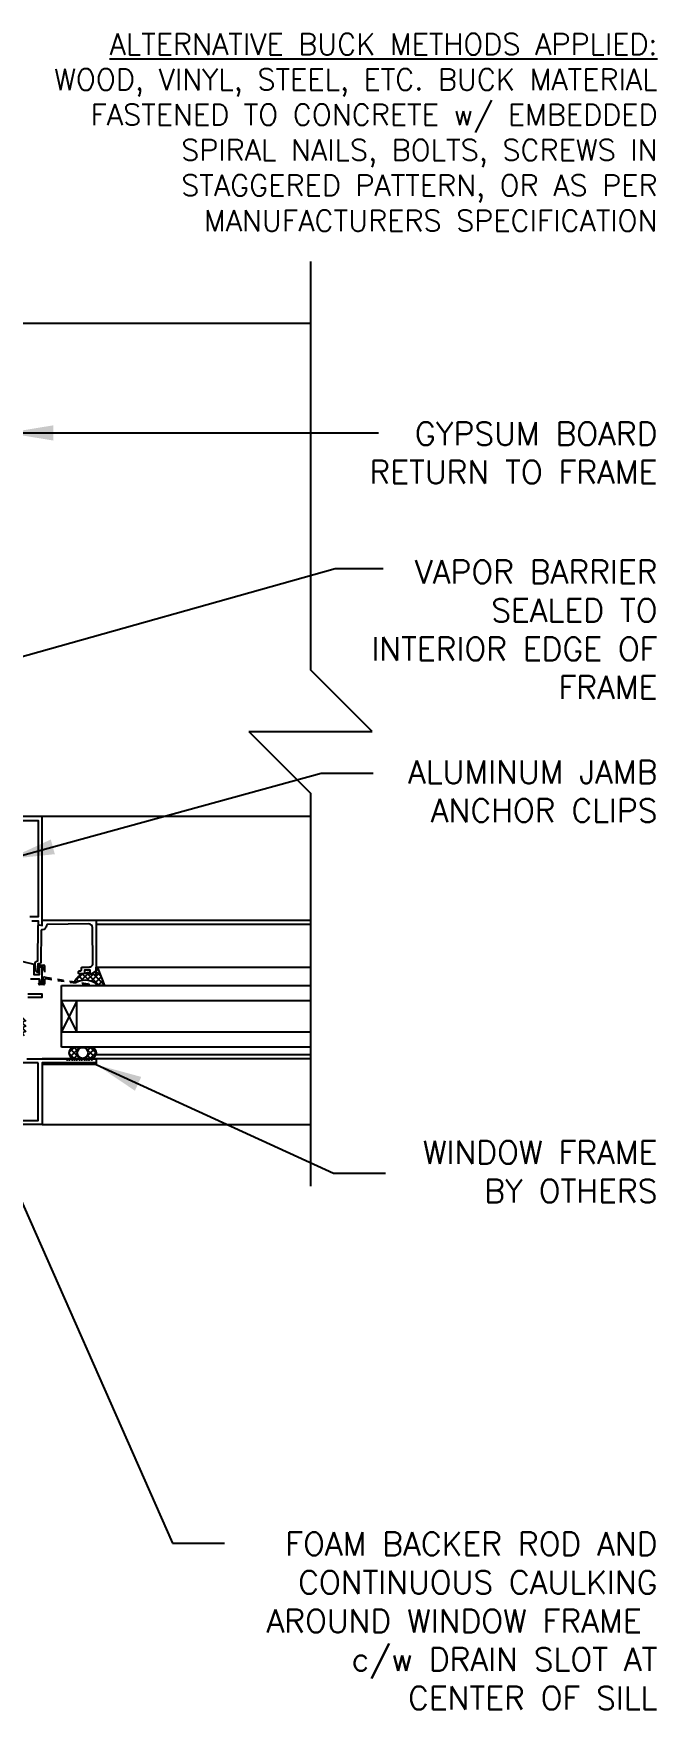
# Model space of a CAD drawing. Header units: inches. Extents: x 2883.8 to 2914.4, y 405.8 to 450.2.
# Drawn here: x 2902.54 to 2912.67, y 423.01 to 450.21 of the extents above; entities that cross this region are included whole.
import ezdxf

# ---------------------------------------------------------------- set-up
doc = ezdxf.new("R2010")
doc.units = ezdxf.units.IN
doc.header["$LTSCALE"] = 0.5
doc.header["$MEASUREMENT"] = 0
doc.linetypes.add('HIDDEN2', pattern=[0.1875, 0.125, -0.0625])
for name, color, linetype in [('HATCH', 12, 'CONTINUOUS'), ('LINE18', 9, 'CONTINUOUS'), ('line25', 2, 'CONTINUOUS'), ('LINE9', 9, 'CONTINUOUS'), ('TEXT', 4, 'CONTINUOUS')]:
    doc.layers.add(name, color=color, linetype=linetype)
doc.styles.add('DIM', font='romans.shx', dxfattribs={"width": 0.7})
doc.styles.get("Standard").update_dxf_attribs({"font": 'romans.shx'})
doc.dimstyles.new('ext_12', dxfattribs={"dimscale": 12, "dimtxt": 0.09375, "dimasz": 0.09375, "dimexe": 0.09375, "dimexo": 0.0625, "dimgap": 0.0625, "dimtad": 1, "dimdec": 1, "dimzin": 3, "dimdsep": 46, "dimlunit": 4, "dimtxsty": 'DIM', "dimcen": 0.09, "dimdle": 0.09375, "dimclrt": 4, "dimadec": 0, "dimazin": 0, "dimtfac": 1, "dimtdec": 1, "dimtmove": 2, "dimatfit": 3, "dimfxl": 0, "dimfrac": 2, "dimtolj": 1, "dimtzin": 0, "dimarcsym": 0})

msp = doc.modelspace()

# ---------------------------------------------------------------- hatches: boundary and pattern name
at = {"layer": 'HATCH'}
h = msp.add_hatch(dxfattribs=at)
h.set_pattern_fill('ANSI37', color=256, scale=0.5, angle=90, style=0)
h.set_pattern_definition([(135, (3423.67642, -2286.884), (-0.0441941738, -0.0441941738), []), (225, (3423.67642, -2286.884), (0.0441941738, -0.0441941738), [])])
h.paths.add_polyline_path([(2903.2178516, 433.7590756), (2903.4647818, 433.7590756, -0.9731191936), (2903.4699578, 433.5691469), (2903.2179048, 433.5690059, -1.0002797932)])
h.paths.add_polyline_path([(2903.3413167, 433.5765058, 1), (2903.3413167, 433.7515756, 1)], flags=16)
h.paths.add_polyline_path([(2903.5592841, 434.9299053), (2903.5592841, 435.0547992, -0.3927408575), (2903.5850059, 435.0353346), (2903.6959836, 434.7590756), (2903.5914137, 434.7590756, 0.3145636001), (2903.2481354, 434.8129484), (2903.2216232, 434.8169839), (2903.2216232, 434.8434531, -0.1494430698), (2903.340687, 434.9459384), (2903.3412841, 434.9459384, 0.1929134894), (2903.3620015, 434.9542407, -0.0892264714), (2903.4560545, 434.9685392), (2903.4593837, 434.9496585, 0.3152987889), (2903.4619794, 434.9470627)])
h.paths.add_polyline_path([(2902.180428, 434.2921634, 0.7725978076), (2902.1657476, 434.3172062, -0.343148792), (2902.1543716, 434.3218304), (2902.1450366, 434.337999, -0.1316524976), (2902.1439648, 434.341999), (2902.1439648, 434.3608554, -0.4142135624), (2902.1519648, 434.3688554), (2902.3409648, 434.3688554, -0.4142135624), (2902.3489648, 434.3608554), (2902.3489648, 434.341999, -0.1316524976), (2902.3478931, 434.337999), (2902.3385581, 434.3218304, -0.343148792), (2902.3271821, 434.3172062, 0.7725978076), (2902.3125017, 434.2921634), (2902.4199045, 434.1847607), (2902.4199045, 433.978251), (2902.3125017, 433.8708483, 0.7725978076), (2902.3271821, 433.8458054, -0.343148792), (2902.3385581, 433.8411813), (2902.3478931, 433.8250127, -0.1316524976), (2902.3489648, 433.8210127), (2902.3489648, 433.8021563, -0.4142135624), (2902.3409648, 433.7941563), (2902.1519648, 433.7941563, -0.4142135624), (2902.1439648, 433.8021563), (2902.1439648, 433.8210127, -0.1316524976), (2902.1450366, 433.8250127), (2902.1543716, 433.8411813, -0.343148792), (2902.1657476, 433.8458054, 0.7725978076), (2902.180428, 433.8708483), (2902.0730252, 433.978251), (2902.0730252, 434.1847607)])
h.paths.add_polyline_path([(2902.3614648, 434.1091671), (2902.3614648, 434.053995, -0.3238484293), (2902.320227, 433.9970039, -0.3265016201), (2902.1727027, 433.9970039, -0.3238484398), (2902.1314648, 434.053995), (2902.1314648, 434.1091671, -0.3238484345), (2902.1727027, 434.1661582, -0.3265016201), (2902.320227, 434.1661582, -0.3238484345)], flags=16)

# ---------------------------------------------------------------- linework, layer by layer
for p, q in [((2907.0369751, 437.5040058), (2902.6838167, 437.5040058)), ((2903.5592841, 435.8180015), (2907.0403743, 435.8180015)), ((2903.5592841, 435.0549192), (2907.0403743, 435.0549192)), ((2907.0369751, 433.6340058), (2903.5549457, 433.6340058)), ((2907.0369751, 433.5690058), (2902.6838167, 433.5690058))]:
    msp.add_line(p, q, dxfattribs=at)
at = {"layer": 'HATCH', "flags": 128}
for points in [[(2903.558955, 435.7539845), (2907.0403743, 435.7539845)], [(2902.6839648, 432.5040058), (2907.0369751, 432.5040058)]]:
    msp.add_lwpolyline(points, dxfattribs=at)
at = {"layer": 'HATCH'}
for points in [[(2903.5592841, 434.9299053), (2903.5592841, 435.0549192), (2903.5616659, 435.0549192, -0.3639702343), (2903.5850059, 435.0353346), (2903.6959836, 434.7590756), (2903.5914137, 434.7590756, 0.3145636001), (2903.2481354, 434.8129484), (2903.2216232, 434.8169839), (2903.2216232, 434.8434531, -0.264551898), (2903.4560545, 434.9685392), (2903.4593837, 434.9496585, 0.3152987889), (2903.4619794, 434.9470627)], [(2903.4699578, 433.5691469), (2903.2178516, 433.5690058, -1), (2903.2178516, 433.7590756), (2903.4647818, 433.7590756, -0.9731191936)]]:
    msp.add_lwpolyline(points, format="xyb", close=True, dxfattribs=at)
msp.add_circle((2903.3413167, 433.6640407), 0.0875349, dxfattribs=at)
at = {"layer": 'LINE18'}
for p, q in [((2902.9978167, 434.7590756), (2907.0403743, 434.7590756)), ((2902.9978167, 433.7590756), (2902.9978167, 434.7590756)), ((2907.0369751, 433.7590756), (2902.9978167, 433.7590756)), ((2903.5588167, 433.4752558), (2902.6838167, 433.4752558)), ((2902.6838167, 433.4752558), (2902.6838167, 432.5190058)), ((2903.5588167, 433.5690058), (2903.5588167, 433.4752558))]:
    msp.add_line(p, q, dxfattribs=at)
for points in [[(2902.5163546, 435.8057021), (2902.6188167, 435.8057021), (2902.6188167, 435.7535544, 0.3639702343), (2902.6270802, 435.7437063), (2902.6720802, 435.7357716, 0.4663076582), (2902.6838167, 435.7456196), (2902.6838167, 437.5040058), (2902.0588167, 437.5040058)], [(2902.4959648, 434.868039), (2902.6338167, 434.868039), (2902.6338167, 434.806039), (2902.6419719, 434.806039, 0.3255049611), (2902.6705231, 434.8268289), (2902.6838167, 434.868039), (2902.6838167, 435.0406299, 0.4142135624), (2902.6688167, 435.0556299), (2902.6488167, 435.0556299, 0.4142135624), (2902.6338167, 435.0406299), (2902.6338167, 434.933039), (2902.5513546, 434.933039), (2902.5513546, 435.0975747), (2902.3756073, 435.144666)]]:
    msp.add_lwpolyline(points, format="xyb", dxfattribs=at)
for points in [[(2902.1088167, 437.4390058), (2902.6188167, 437.4390058), (2902.6188167, 435.8707021), (2902.4846414, 435.8707021)], [(2902.4512854, 434.5700258), (2902.6838167, 434.5700258), (2902.6838167, 434.6200258), (2902.4512854, 434.6200258)], [(2902.4339648, 433.5690058), (2903.0689648, 433.5690058), (2903.0889648, 433.5490058), (2903.1089648, 433.5690058), (2903.1289648, 433.5490058), (2903.1489648, 433.5690058), (2903.1689648, 433.5490058), (2903.1889648, 433.5690058), (2903.2089648, 433.5490058), (2903.2289648, 433.5690058), (2903.2489648, 433.5490058), (2903.2689648, 433.5690058), (2903.2889648, 433.5490058), (2903.3089648, 433.5690058), (2903.3289648, 433.5490058), (2903.3489648, 433.5690058), (2903.3689648, 433.5490058), (2903.3889648, 433.5690058), (2903.4089648, 433.5490058), (2903.4289648, 433.5690058), (2903.4489648, 433.5490058), (2903.4689648, 433.5690058), (2903.4889648, 433.5490058), (2903.5089648, 433.5690058), (2903.5589648, 433.5690058), (2903.5589648, 433.5040058), (2902.6839648, 433.5040058), (2902.6839648, 432.5040058), (2902.0589648, 432.5040058)]]:
    msp.add_lwpolyline(points, dxfattribs=at)
msp.add_lwpolyline([(2903.3062841, 434.9959384, 0.4142135624), (2903.3212841, 435.0109384), (2903.3212841, 435.0429384, -0.4142135624), (2903.3362841, 435.0579384), (2903.4463922, 435.0579384, 0.4184033046), (2903.5083858, 435.1208239), (2903.5001403, 435.6980651, 0.4139326425), (2903.439347, 435.7572028), (2902.7686137, 435.7482653, 0.4077932646), (2902.7538141, 435.7333963, -0.4138755074), (2902.6832923, 435.6640034, 0.4122343511), (2902.6681815, 435.6492176), (2902.6607964, 435.1311287, -0.3394542589), (2902.6494733, 435.1167997), (2902.6154738, 435.1082071), (2902.6139417, 435.0007262), (2902.6189412, 435.000655, -1), (2902.6185136, 434.970658), (2902.6123796, 434.9707455, -0.3727193515), (2902.5830583, 434.9968693), (2902.5804493, 435.0169086), (2902.5692915, 435.102611, -0.380036171), (2902.6066218, 435.157542), (2902.6111842, 435.1586951), (2902.6192856, 435.7270354, -0.4577045203), (2902.6366802, 435.741629), (2902.6838167, 435.7340015), (2902.6838167, 435.8180015), (2903.5592841, 435.8180015), (2903.5592841, 434.9978696, -0.2679491924), (2903.5517841, 434.9848792), (2903.4877841, 434.9479288, -0.5773502692), (2903.4652841, 434.9609192), (2903.4652841, 435.0079384), (2903.3712841, 435.0079384), (2903.3712841, 434.9759384, -0.4142135624), (2903.3412841, 434.9459384), (2903.2872841, 434.9459384, -0.4142135624), (2903.2722841, 434.9609384), (2903.2722841, 434.9809384, -0.4142135624), (2903.2872841, 434.9959384)], format="xyb", close=True, dxfattribs=at)
at = {"layer": 'LINE18', "linetype": 'HIDDEN2'}
msp.add_lwpolyline([(2902.6988167, 434.8033299), (2902.6988167, 435.0583299, 0.4142135624), (2902.6938167, 435.0633299), (2902.6388167, 435.0633299, -1), (2902.6388167, 435.0883299), (2902.7113167, 435.0883299, -0.4142135624), (2902.7238167, 435.0758299), (2902.7238167, 434.9034975, 0.3706321427), (2902.7344357, 434.8911399), (2903.4370174, 434.7841982, -0.9950963694), (2903.4342689, 434.7664095), (2902.7380608, 434.8645102, 0.4558347386), (2902.7238167, 434.8521325), (2902.7238167, 434.7858299, -0.4142135624), (2902.7113167, 434.7733299), (2902.6388167, 434.7733299, -1), (2902.6388167, 434.7983299), (2902.6938167, 434.7983299, 0.4142135624)], format="xyb", close=True, dxfattribs=at)
at = {"layer": 'LINE18'}
for points in [[(2902.9978167, 434.0090756), (2903.2478167, 434.0090756), (2903.2478167, 434.5090756), (2902.9978167, 434.5090756)], [(2902.6189648, 433.5040058), (2902.1239648, 433.5040058), (2902.1239648, 432.5690058), (2902.6189648, 432.5690058)]]:
    msp.add_lwpolyline(points, close=True, dxfattribs=at)
at = {"layer": 'line25', "color": 12}
for p, q in [((2902.1134249, 445.5069136), (2907.0403743, 445.5069136)), ((2907.0403743, 434.5090756), (2902.9978167, 434.5090756)), ((2903.2478167, 434.0090756), (2902.9978167, 434.5090756)), ((2903.2478167, 434.5090756), (2902.9978167, 434.0090756)), ((2902.9978167, 434.0090756), (2907.0369751, 434.0090756))]:
    msp.add_line(p, q, dxfattribs=at)
at = {"layer": 'LINE9'}
for p, q in [((2907.0403743, 446.5069136), (2907.0403743, 439.8817097)), ((2908.0403743, 438.8817097), (2907.0403743, 439.8817097)), ((2906.0403743, 438.8817097), (2908.0403743, 438.8817097)), ((2906.0403743, 438.8817097), (2907.0403743, 437.8817097)), ((2907.0403743, 437.8817097), (2907.0403743, 431.5040058))]:
    msp.add_line(p, q, dxfattribs=at)

# ---------------------------------------------------------------- texts
at = {"layer": 'TEXT'}
for s, insert, char_height, width, attachment_point in [('{\\H0.9167x;\\LALTERNATIVE BUCK METHODS APPLIED:\\P\\lWOOD, VINYL, STEEL, ETC. BUCK MATERIAL FASTENED TO CONCRETE w/ EMBEDDED SPIRAL NAILS, BOLTS, SCREWS IN STAGGERED PATTERN, OR AS PER MANUFACTURERS SPECIFICATION}', (2912.6744766, 448.6043733), 0.375, 10.736761537, 6), ('GYPSUM BOARD RETURN TO FRAME', (2912.6744766, 443.903424), 0.375, 5.518937218, 3), ('VAPOR BARRIER SEALED TO INTERIOR EDGE OF FRAME', (2912.6744766, 441.6594615), 0.375, 5.381265663, 3), ('ALUMINUM JAMB ANCHOR CLIPS', (2912.6744766, 438.411983), 0.375, 4.597189195, 3), (' {\\H0.52083x;WINDOW FRAME BY OTHERS}', (2912.6744766, 432.2378114), 0.72, 4.955387761, 3), ('{\\H0.52083x;FOAM BACKER ROD AND CONTINUOUS CAULKING AROUND WINDOW FRAME  c/w DRAIN SLOT AT CENTER OF SILL} ', (2912.6744766, 425.8840962), 0.72, 7.661659201, 3)]:
    msp.add_mtext(s, dxfattribs=dict(at, insert=insert, char_height=char_height, width=width, attachment_point=attachment_point))

# ---------------------------------------------------------------- leaders
for points in [[(2902.1134249, 443.7265084), (2907.298914, 443.7265084), (2908.1422984, 443.7265084)], [(2901.5728285, 439.8764462), (2907.4386906, 441.5236605), (2908.2178258, 441.5236605)], [(2902.1333707, 436.810225), (2907.2154054, 438.2049898), (2908.0587898, 438.2049898)], [(2903.5588167, 433.4752558), (2907.4122897, 431.7110586), (2908.2556741, 431.7110586)], [(2901.7364102, 432.636309), (2904.7991799, 425.7101329), (2905.6425643, 425.7101329)]]:
    msp.add_leader(points, dimstyle='ext_12', override={"dimasz": 0.0625, "dimgap": 0.0625, "dimtad": 0}, dxfattribs=at)

doc.saveas('drawing.dxf')
